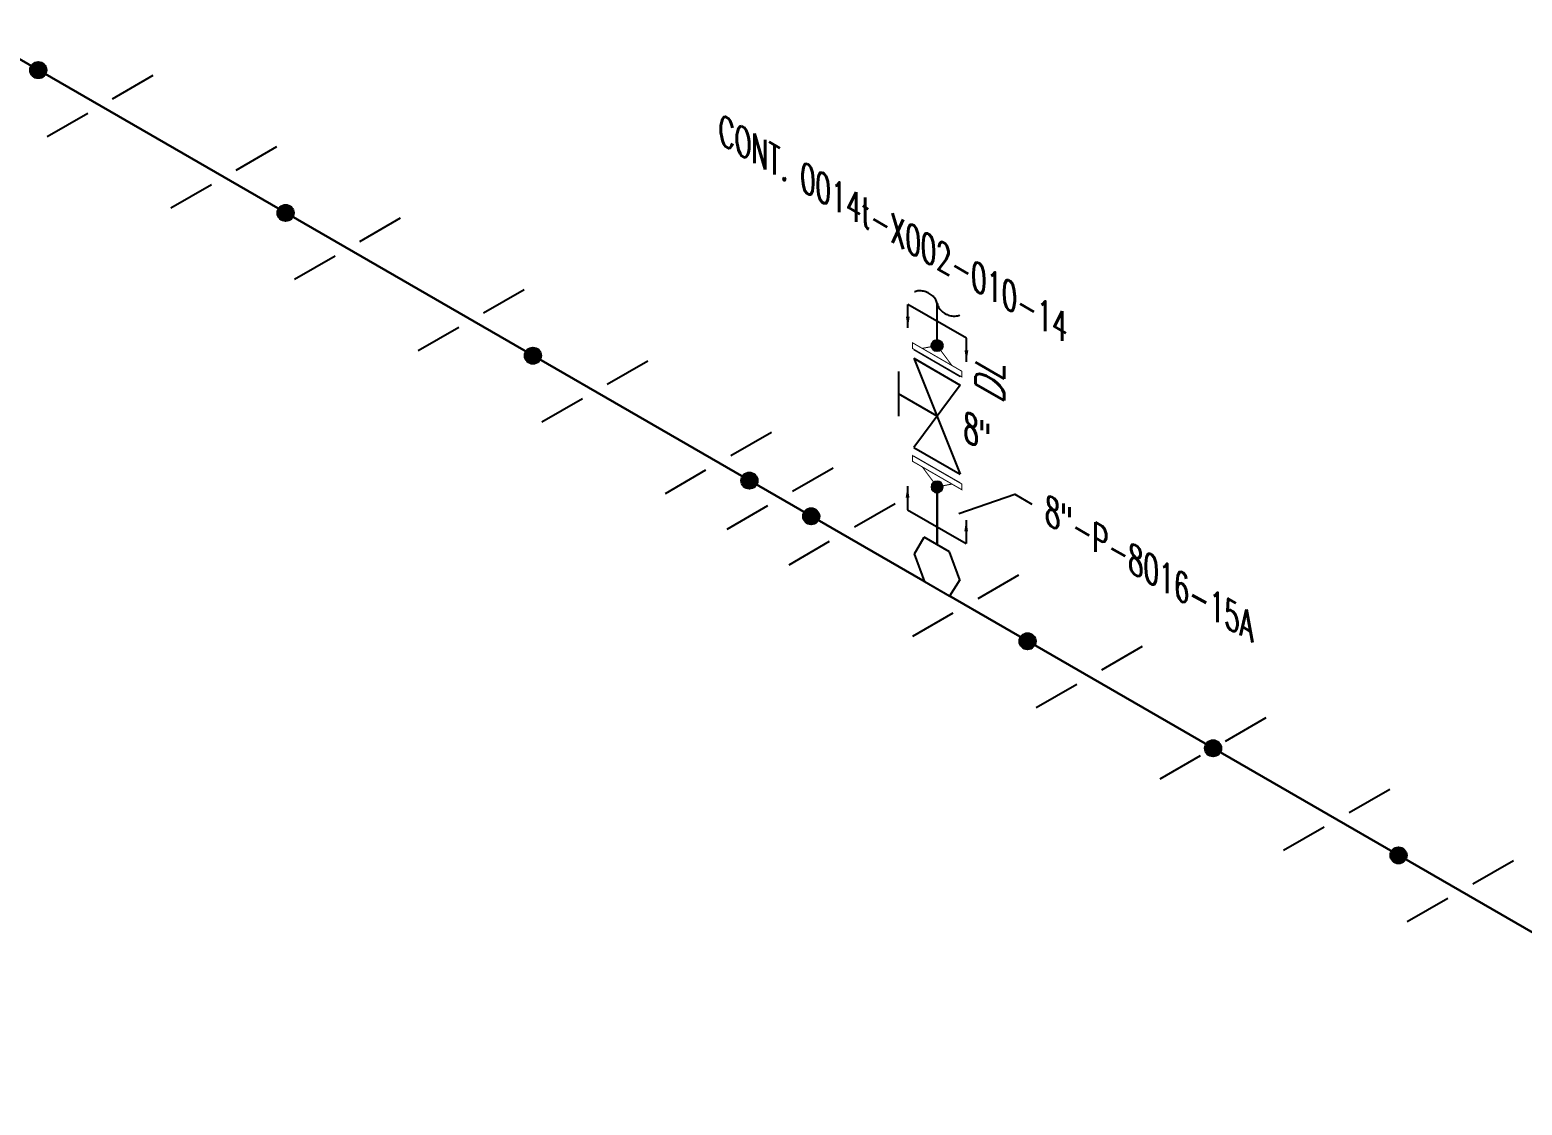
# Model space of a CAD drawing. Header units: inches. Extents: x 0 to 17.2, y 0 to 11.2.
# Drawn here: x 7.92 to 13.15, y 2.99 to 6.76 of the extents above; entities that cross this region are included whole.
import ezdxf

# ---------------------------------------------------------------- set-up
doc = ezdxf.new("R2010")
doc.units = ezdxf.units.IN
doc.header["$MEASUREMENT"] = 0
doc.linetypes.add('HIDDEN2', pattern=[0.1875, 0.125, -0.0625])
for name, color, linetype in [('3', 1, 'Continuous'), ('COMP', 1, 'Continuous'), ('Continuation', 7, 'Continuous'), ('DL', 20, 'Continuous'), ('FITTINGS', 4, 'Continuous'), ('PIPE-ANNO', 150, 'HIDDEN2'), ('TEXT', 7, 'Continuous'), ('UNAS.PIPE', 251, 'Continuous'), ('WELD POINTS', 41, 'Continuous'), ('Welds', 7, 'Continuous')]:
    doc.layers.add(name, color=color, linetype=linetype)
doc.layers.add('PIPE', color=7, linetype='Continuous', lineweight=30)
doc.styles.add('ISO30', font='simplex.shx', dxfattribs={"width": 0.85, "oblique": 30, "height": 0.075})
doc.styles.add('PART_Standard', font='romans', dxfattribs={"width": 0.8, "height": 0.09})
doc.styles.add('Richmond', font='arial.ttf')
doc.dimstyles.new('Richmond', dxfattribs={"dimtxt": 0.18, "dimasz": 0.18, "dimexe": 0.18, "dimexo": 0.0625, "dimgap": 0.09, "dimtad": 0, "dimtih": 1, "dimtoh": 1, "dimdec": 4, "dimzin": 0, "dimdsep": 46, "dimtxsty": 'Richmond', "dimcen": 0.09, "dimadec": 0, "dimazin": 0, "dimtfac": 1, "dimtdec": 4, "dimtofl": 0, "dimtmove": 0, "dimatfit": 3, "dimfxl": 1, "dimtolj": 1, "dimtzin": 0, "dimarcsym": 0})

# ---------------------------------------------------------------- blocks, each defined once
blk = doc.blocks.new('4_SUPPORT_I-BEAM_30')
at = {"color": 0, "linetype": 'ByBlock', "lineweight": -2}
for p, q in [((-0.0435, 0.0251), (-0.1857, 0.1072)), ((0.1857, -0.1072), (0.0435, -0.0251))]:
    blk.add_line(p, q, dxfattribs=at)
blk = doc.blocks.new('1_BREAK-PIPE_PIPE_00')
at = {"color": 0, "linetype": 'ByBlock', "lineweight": -2}
for centre, major_axis in [((-0.03, 0.092), (0, -0.101)), ((0.03, -0.092), (0, 0.101))]:
    blk.add_ellipse(centre, major_axis=major_axis, ratio=0.711978, start_param=0.427466, end_param=3.141593, dxfattribs=at)
blk = doc.blocks.new('1_Tilde_30')
at = {"layer": 'PIPE-ANNO', "xscale": -0.5000000000000001, "yscale": 0.5000000000000001, "zscale": 0.5000000000000001, "rotation": 114.4010914305396}
blk.add_blockref('1_BREAK-PIPE_PIPE_00', (0, 0), dxfattribs=at)
blk = doc.blocks.new('*U18')
blk.add_wipeout([(-0.0436, 0.0252), (-0.079, 0.1231), (-0.0454, 0.1812), (0.0436, 0.1298), (0.079, 0.0319), (0.0436, -0.0252)])
at = {"layer": 'FITTINGS', "linetype": 'Continuous'}
for p, q in [((-0.079, 0.1231), (-0.0454, 0.1812)), ((0.0436, 0.1298), (-0.0454, 0.1812)), ((-0.0436, 0.0252), (-0.079, 0.1231)), ((0.079, 0.0319), (0.0436, 0.1298)), ((0.0436, -0.0252), (-0.0436, 0.0252)), ((0.079, 0.0319), (0.0436, -0.0252))]:
    blk.add_line(p, q, dxfattribs=at)
blk = doc.blocks.new('2_WELD_SINGLE_00')
at = {"linetype": 'ByBlock', "lineweight": -2}
h = blk.add_hatch(color=0, dxfattribs=at)
edge = h.paths.add_edge_path()
edge.add_arc((0, 0), 0.0286, 0, 360)
at = {"color": 0, "linetype": 'ByBlock', "lineweight": -2}
blk.add_circle((0, 0), 0.0286, dxfattribs=at)
blk = doc.blocks.new('3_VALVE_FLANGE_GATE_30')
at = {"color": 0, "linetype": 'ByBlock', "lineweight": -2}
blk.add_wipeout([(-0.1624, -0.1875), (-0.1353, -0.1719), (0, 0), (0.1353, -0.0156), (0.1624, 0), (0.1624, 0.1875), (0.1353, 0.1719), (0, 0), (-0.1353, 0.0156), (-0.1624, 0)], dxfattribs=at)
for p, q in [((0.1353, 0.1719), (-0.1353, -0.1719)), ((0.0677, 0.1953), (-0.0677, 0.1172)), ((0.1353, 0.1719), (0.1353, -0.0156)), ((0.1624, 0.1875), (0.1624, 0)), ((0, 0), (0, 0.1563)), ((-0.1624, 0), (-0.1624, -0.1875)), ((-0.1353, 0.0156), (-0.1353, -0.1719)), ((0.1353, -0.0156), (-0.1353, 0.0156))]:
    blk.add_line(p, q, dxfattribs=at)
blk = doc.blocks.new('1_Text_330')
at = {"layer": 'TEXT', "style": 'PART_Standard', "oblique": 330, "width": 0.8}
blk.add_attdef('3/4"', (0, 0), '', height=0.09, rotation=330, dxfattribs=at)
blk = doc.blocks.new('AM9A04')
at = {"linetype": 'Continuous', "const_width": 0.01}
blk.add_lwpolyline([(0, -0.289), (0, 0.289), (-0.05, 0.318), (-0.05, -0.26)], close=True, dxfattribs=at)
at = {"const_width": 0.01}
blk.add_lwpolyline([(-0.05, -0.144), (-0.15, 0.087), (-0.05, 0.202)], dxfattribs=at)
blk = doc.blocks.new('A09')
at = {"layer": 'Welds'}
h = blk.add_hatch(color=256, dxfattribs=at)
h.dxf.hatch_style = 1
h.paths.add_polyline_path([(-0.03, 0, 1), (0.03, 0, 1)])
blk.add_circle((0, 0), 0.03, dxfattribs=at)
blk = doc.blocks.new('*U28')
blk.add_wipeout([(0.052, -0.03), (0.0173, -0.07), (0.0173, -0.1101), (0, -0.1001), (0, 0.1001), (0.0173, 0.0901), (0.0173, 0.05)]).dxf.layer = 'COMP'
at = {"layer": '3', "xscale": 0.65, "yscale": 0.65, "zscale": 0.65}
blk.add_blockref('A09', (0.052, -0.03), dxfattribs=at)
at = {"layer": 'COMP', "xscale": 0.3466300616258731, "yscale": 0.3466300616258731, "zscale": 0.3466300616258731, "rotation": 180}
blk.add_blockref('AM9A04', (0, 0), dxfattribs=at)
blk = doc.blocks.new('DL_Vert_30')
at = {"layer": 'DL', "style": 'ISO30', "oblique": 30, "width": 0.85}
blk.add_text('DL', height=0.1, rotation=90, dxfattribs=at).set_placement((0, 0))
blk = doc.blocks.new('1_Cont_330')
at = {"layer": 'Continuation', "style": 'PART_Standard', "oblique": 330, "width": 0.8}
blk.add_attdef('CONT.', (0, 0), '', height=0.09, rotation=330, dxfattribs=at)
blk = doc.blocks.new('*U54')
at = {"color": 20, "linetype": 'ByBlock', "ltscale": 0.7}
blk.add_line((-0.1026, 0.1218), (0.1026, 0.0032), dxfattribs=at)
for points in [[(-0.1026, 0.2043), (-0.1026, 0.1218)], [(0.1026, 0.0859), (0.1026, 0.0032)]]:
    blk.add_leader(points, dimstyle='Richmond', override={"dimasz": 0.04, "dimgap": 0.09, "dimtad": 0}, dxfattribs=at)
blk = doc.blocks.new('*U55')
at = {"color": 20, "linetype": 'ByBlock', "ltscale": 0.7}
blk.add_line((0.1026, -0.1218), (-0.1026, -0.0032), dxfattribs=at)
for points in [[(-0.1026, -0.0859), (-0.1026, -0.0032)], [(0.1026, -0.2044), (0.1026, -0.1218)]]:
    blk.add_leader(points, dimstyle='Richmond', override={"dimasz": 0.04, "dimgap": 0.09, "dimtad": 0}, dxfattribs=at)

msp = doc.modelspace()

# ---------------------------------------------------------------- linework, layer by layer
at = {"layer": 'PIPE'}
for p, q in [((14.23, 2.9936), (2.9717, 9.4936)), ((11.0988, 4.8015), (11.0988, 5.219))]:
    msp.add_line(p, q, dxfattribs=at)
at = {"layer": 'UNAS.PIPE'}
msp.add_line((11.0988, 5.219), (11.0988, 5.8015), dxfattribs=at)

# ---------------------------------------------------------------- block references
at = {"xscale": -1}
msp.add_blockref('1_Tilde_30', (11.0988, 5.8015), dxfattribs=at)
at = {"layer": 'FITTINGS', "xscale": -1}
for p in [(8.1678, 6.4936), (8.6009, 6.2436), (9.0339, 5.9936), (9.4669, 5.7436), (9.8999, 5.4936), (10.3329, 5.2436), (10.5494, 5.1186), (10.7659, 4.9936), (11.1989, 4.7436), (11.6319, 4.4936), (12.065, 4.2436), (12.498, 3.9936), (12.931, 3.7436)]:
    msp.add_blockref('4_SUPPORT_I-BEAM_30', p, dxfattribs=at)
at = {"layer": 'TEXT'}
msp.add_blockref('1_Text_330', (11.4767, 5.0334), dxfattribs=at).add_auto_attribs({'3/4"': '8"-P-8016-15A'})
at = {"layer": 'WELD POINTS'}
for p in [(7.9513, 6.6186), (8.8174, 6.1186), (9.6834, 5.6186), (10.4412, 5.1811), (10.6577, 5.0561), (11.4154, 4.6186), (12.065, 4.2436), (12.7145, 3.8686)]:
    msp.add_blockref('2_WELD_SINGLE_00', p, dxfattribs=at)

# ---------------------------------------------------------------- next in the draw order: block references
at = {"layer": 'PIPE'}
msp.add_blockref('*U18', (11.0988, 4.8015), dxfattribs=at)
at = {"layer": 'UNAS.PIPE', "rotation": 59.99999999999999}
msp.add_blockref('3_VALVE_FLANGE_GATE_30', (11.0988, 5.4065), dxfattribs=at)

# ---------------------------------------------------------------- next in the draw order: block references
msp.add_blockref('DL_Vert_30', (11.333, 5.4467))
at = {"layer": 'COMP', "ltscale": 0.65, "xscale": -1, "rotation": 59.99999999999987}
msp.add_blockref('*U28', (11.0988, 5.219), dxfattribs=at)
at = {"layer": 'UNAS.PIPE'}
ref = msp.add_blockref('1_Text_330', (11.1912, 5.3255), dxfattribs=at)
ref.add_attrib('3/4"', '8"', (11.1912, 5.3255), dxfattribs={"height": 0.09, "rotation": 330, "style": 'PART_Standard', "oblique": 330, "width": 0.8})

# ---------------------------------------------------------------- next in the draw order: wipeouts: each hides what was drawn before it
msp.add_wipeout([(11.0988, 5.6541), (11.0468, 5.6441), (11.0121, 5.6641), (11.0121, 5.6441), (11.1854, 5.544), (11.1854, 5.564), (11.1508, 5.584)]).dxf.layer = 'UNAS.PIPE'

# ---------------------------------------------------------------- next in the draw order: hatches: boundary and pattern name
h = msp.add_hatch(color=256, dxfattribs=at)
h.dxf.hatch_style = 1
h.paths.add_polyline_path([(11.1183, 5.6541, 1), (11.0793, 5.6541, 1)])

# ---------------------------------------------------------------- next in the draw order: linework, layer by layer
msp.add_lwpolyline([(11.1752, 5.0656), (11.3706, 5.1334), (11.4308, 5.0986)], dxfattribs=at)
msp.add_circle((11.0988, 5.6541), 0.0195, dxfattribs=at)

# ---------------------------------------------------------------- next in the draw order: block references
at = {"layer": 'Continuation'}
msp.add_blockref('1_Cont_330', (10.3337, 6.3652), dxfattribs=at).add_auto_attribs({'CONT.': 'CONT. 0014t-X002-010-14'})
at = {"layer": 'DL'}
for name, p in [('*U55', (11.0988, 5.8015)), ('*U54', (11.0979, 4.957))]:
    msp.add_blockref(name, p, dxfattribs=at)
at = {"layer": 'UNAS.PIPE', "xscale": -0.3466300616258731, "yscale": 0.3466300616258731, "zscale": 0.3466300616258731, "rotation": 59.99999999999987}
msp.add_blockref('AM9A04', (11.0988, 5.594), dxfattribs=at)

doc.saveas('drawing.dxf')
